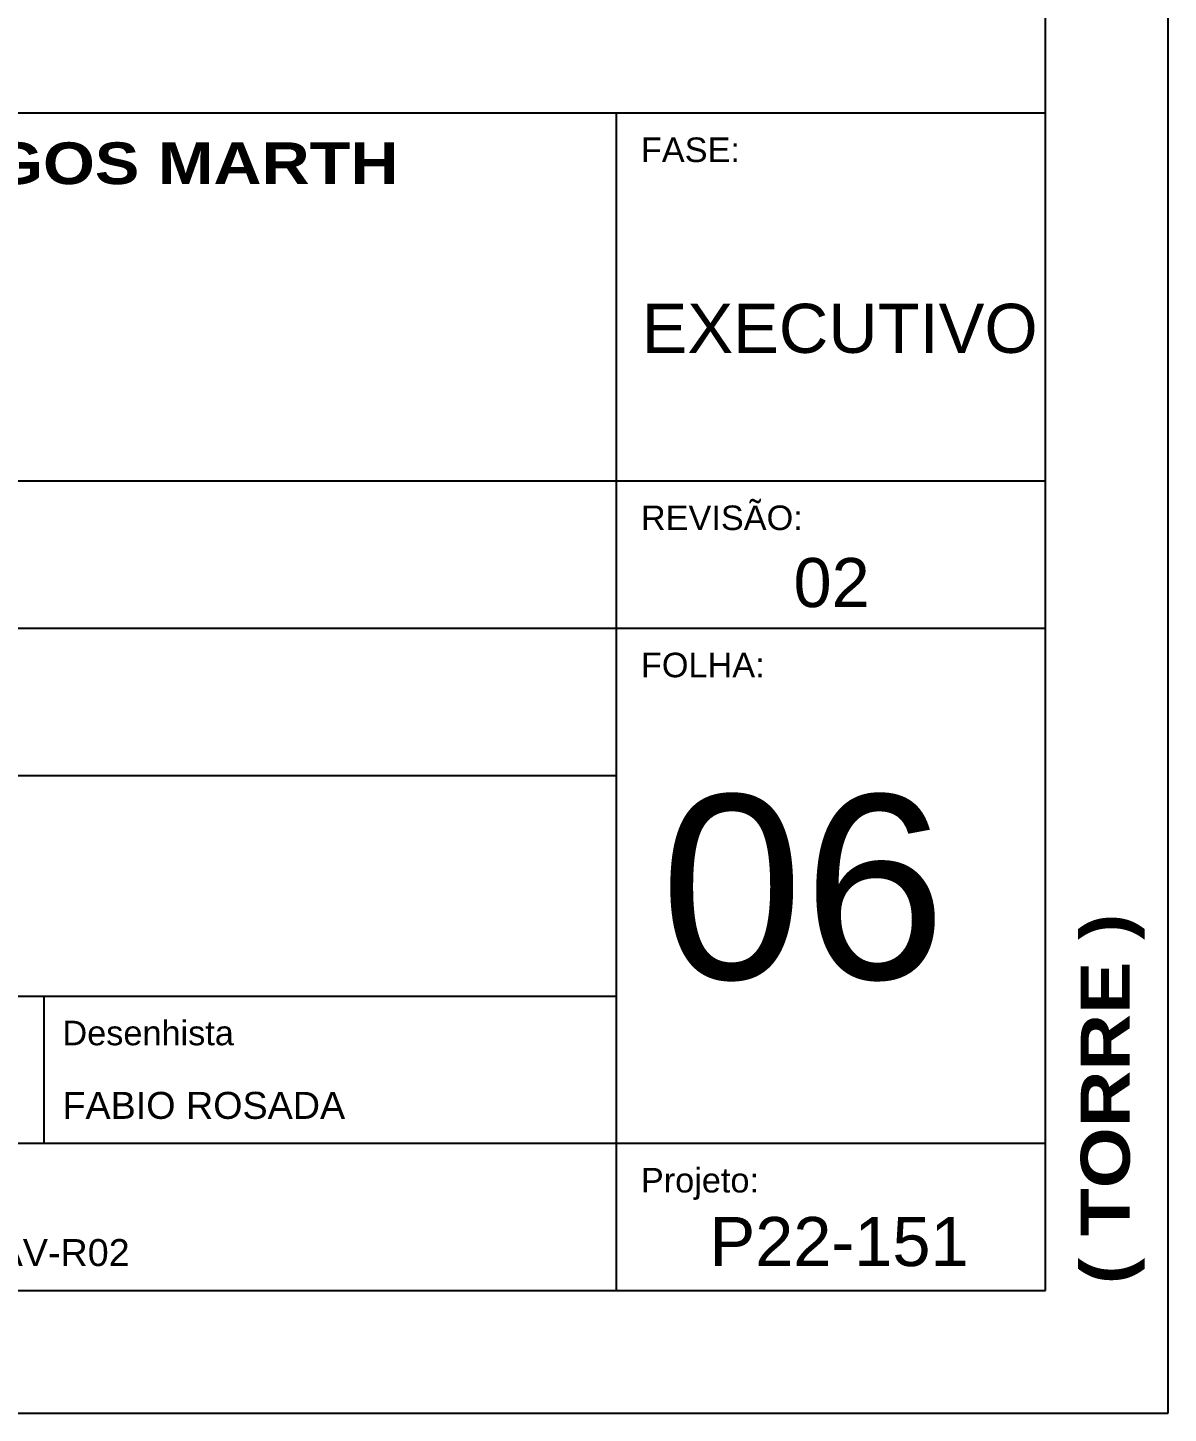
# Model space of a CAD drawing. Extents: x -15895 to 12929, y -2522 to 15173.
# Drawn here: x -8565 to -8100, y 10673 to 11238 of the extents above; entities that cross this region are included whole.
import ezdxf

# ---------------------------------------------------------------- set-up
doc = ezdxf.new("R2010")
doc.units = 0
for name, color, linetype in [('MTH-179', 1, 'Continuous'), ('MTH-226', 6, 'Continuous'), ('MTH-CARIMBO-TXT1', 1, 'Continuous'), ('MTH-CARIMBO-TXT2', 1, 'Continuous'), ('MTH-CARIMBOEFORMATO', 1, 'Continuous'), ('MTH-MARGEM', 5, 'Continuous'), ('MTH-TXT-NEGRITO', 5, 'Continuous')]:
    doc.layers.add(name, color=color, linetype=linetype)
doc.styles.add('TQS_ARIAL', font='arial.ttf')
doc.styles.add('TQS_ARIAL_BLACK', font='ariblk.ttf')

msp = doc.modelspace()

# ---------------------------------------------------------------- linework, layer by layer
at = {"layer": 'MTH-179', "linetype": 'Continuous'}
for p, q in [((-8099.64, 10672.93), (-8099.64, 15172.93)), ((-15894.64, 10672.93), (-8099.64, 10672.93))]:
    msp.add_line(p, q, dxfattribs=at)
at = {"layer": 'MTH-226', "linetype": 'Continuous'}
for p, q in [((-9024.64, 11202.93), (-8149.64, 11202.93)), ((-9024.64, 11052.93), (-8149.64, 11052.93)), ((-9024.64, 11052.93), (-8149.64, 11052.93))]:
    msp.add_line(p, q, dxfattribs=at)
at = {"layer": 'MTH-CARIMBOEFORMATO', "linetype": 'Continuous'}
for p, q in [((-8324.64, 10722.93), (-8324.64, 11202.93)), ((-9024.64, 10992.93), (-8149.64, 10992.93)), ((-9024.64, 10932.93), (-8324.64, 10932.93)), ((-9024.64, 10842.93), (-8324.64, 10842.93)), ((-8557.97, 10782.93), (-8557.97, 10842.93)), ((-8149.64, 10782.93), (-9024.64, 10782.93))]:
    msp.add_line(p, q, dxfattribs=at)
at = {"layer": 'MTH-MARGEM', "linetype": 'Continuous'}
for p, q in [((-8149.64, 10722.93), (-8149.64, 15122.93)), ((-15719.64, 10722.93), (-8149.64, 10722.93))]:
    msp.add_line(p, q, dxfattribs=at)

# ---------------------------------------------------------------- texts
at = {"layer": 'MTH-CARIMBO-TXT1', "linetype": 'Continuous', "style": 'TQS_ARIAL'}
for s, height, p in [('EXECUTIVO', 20, (-8314.32, 11105.15)), ('02', 20, (-8252.42, 11001.53)), ('06', 75, (-8306.75, 10849.94)), ('P22-151', 20, (-8286.67, 10732.93))]:
    msp.add_text(s, height=height, dxfattribs=at).set_placement(p)
at = {"layer": 'MTH-CARIMBO-TXT2', "linetype": 'Continuous', "style": 'TQS_ARIAL'}
for s, p in [('FASE:', (-8314.64, 11182.93)), ('REVISÃO:', (-8314.64, 11032.93)), ('FOLHA:', (-8314.64, 10972.93)), ('Desenhista', (-8550.47, 10822.93)), ('Projeto:', (-8314.64, 10762.93))]:
    msp.add_text(s, height=10, dxfattribs=at).set_placement(p)
at = {"layer": 'MTH-CARIMBOEFORMATO', "linetype": 'Continuous', "style": 'TQS_ARIAL'}
for s, p in [('FABIO ROSADA', (-8550.47, 10792.93)), ('EST-PE-006-2-PAV-R02', (-8692.14, 10732.93))]:
    msp.add_text(s, height=11, dxfattribs=at).set_placement(p)
at = {"layer": 'MTH-TXT-NEGRITO', "linetype": 'Continuous', "style": 'TQS_ARIAL_BLACK'}
msp.add_text('SALVADOR DOMINGOS MARTH', height=17, dxfattribs=at).set_placement((-8830.2, 11173.93))
msp.add_text('( TORRE )', height=20, rotation=90, dxfattribs=at).set_placement((-8115.33, 10725.58))

doc.saveas('drawing.dxf')
